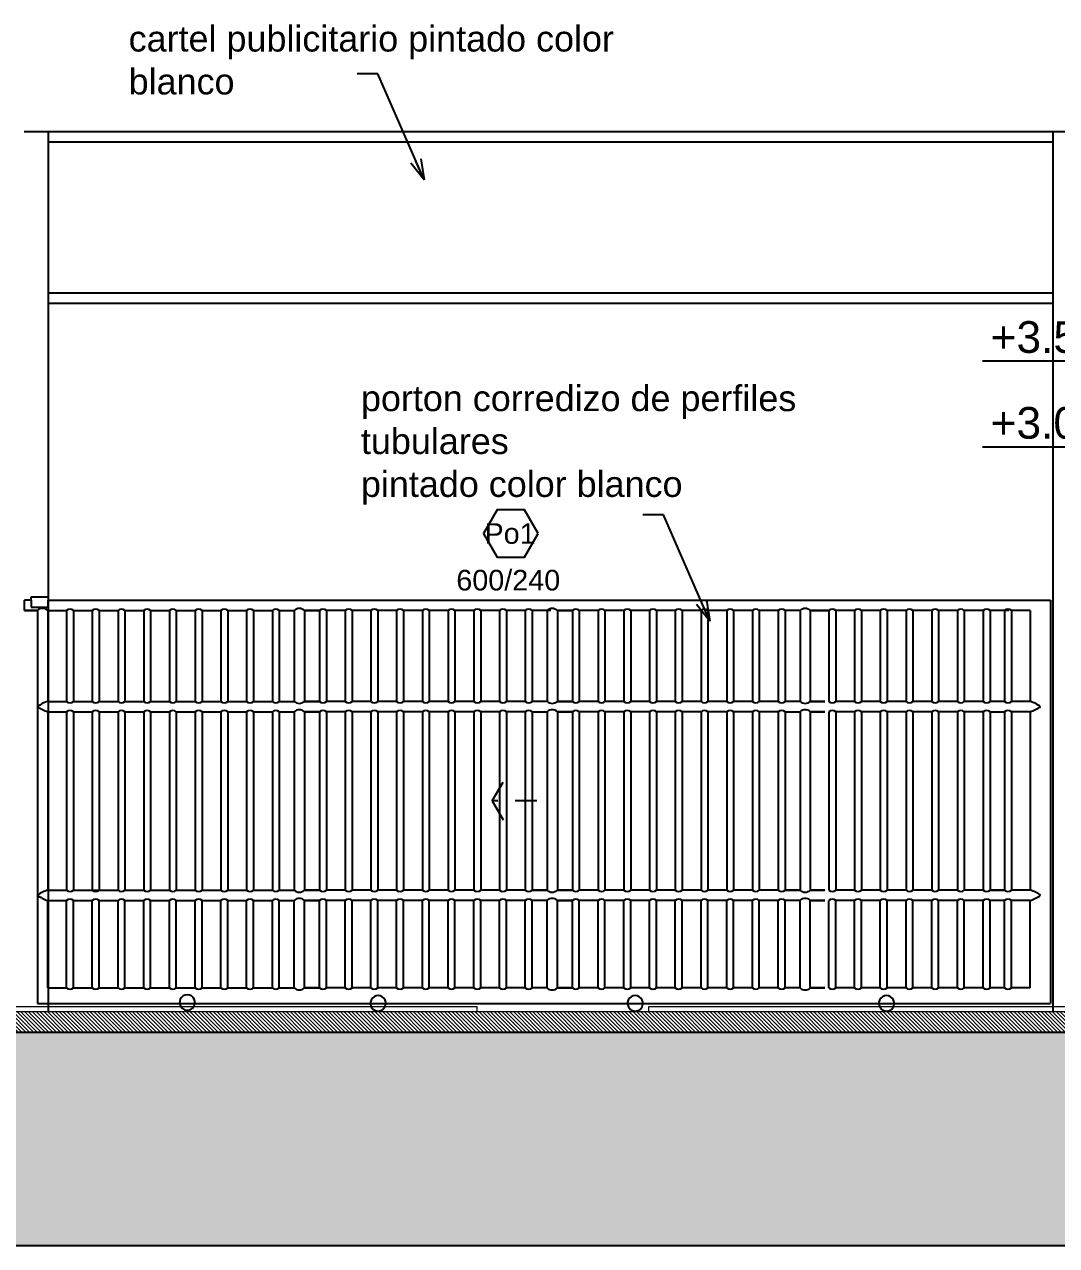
# Model space of a CAD drawing. Header units: metres. Extents: x 1166 to 1459, y -137 to 62.
# Drawn here: x 1280.03 to 1286.05, y -88.89 to -81.77 of the extents above; entities that cross this region are included whole.
import ezdxf

# ---------------------------------------------------------------- set-up
doc = ezdxf.new("R2010")
doc.units = ezdxf.units.M
doc.header["$LTSCALE"] = 0.508
doc.linetypes.add('HIDDEN', pattern=[0.375, 0.25, -0.125])
doc.linetypes.add('HIDDEN2', pattern=[0.1875, 0.125, -0.0625])
doc.layers.get('0').update_dxf_attribs({"color": 9})
for name, color, linetype in [('2-Desig-Carp', 9, 'Continuous'), ('2-texto', 9, 'Continuous'), ('3-muros', 9, 'Continuous'), ('4-carpinterias', 9, 'Continuous'), ('8-cotas-100', 9, 'Continuous'), ('9-Hatch', 9, 'Continuous'), ('arq carpinterias', 9, 'Continuous'), ('Estructura', 9, 'HIDDEN2')]:
    doc.layers.add(name, color=color, linetype=linetype)
doc.styles.add('swiss', font='swissel.ttf')
doc.dimstyles.new('dim-100', dxfattribs={"dimtxt": 0.2, "dimasz": 0.12, "dimexe": 0.05, "dimexo": 0, "dimgap": 0.05, "dimtad": 1, "dimzin": 4, "dimtxsty": 'swiss', "dimblk": 'ARCHTICK', "dimcen": 0.5, "dimdle": 0.1, "dimclrd": 256, "dimclre": 252, "dimclrt": 256, "dimadec": 0, "dimazin": 0, "dimtfac": 1, "dimtix": 1, "dimtmove": 2, "dimatfit": 3, "dimldrblk": 'OPEN30', "dimfxl": 0.05, "dimtolj": 1, "dimtzin": 0, "dimarcsym": 0})

# ---------------------------------------------------------------- blocks, each defined once
blk = doc.blocks.new('_ARCHTICK')
at = {"color": 0, "linetype": 'ByBlock', "const_width": 0.15}
blk.add_lwpolyline([(-0.5, -0.5), (0.5, 0.5)], dxfattribs=at)
blk = doc.blocks.new('_Open30')
at = {"color": 0, "linetype": 'ByBlock', "lineweight": -2}
for p, q in [((-1, 0.268), (0, 0)), ((0, 0), (-1, -0.268)), ((0, 0), (-1, 0))]:
    blk.add_line(p, q, dxfattribs=at)

msp = doc.modelspace()

# ---------------------------------------------------------------- hatches: boundary and pattern name
at = {"layer": '9-Hatch', "linetype": 'Continuous', "lineweight": 0}
h = msp.add_hatch(dxfattribs=at)
h.set_pattern_fill('ANSI31', color=256, scale=0.005, angle=-90)
h.set_pattern_definition([(315, (29.026803, -24.85161), (0.01122532015, 0.01122532015), [])])
h.paths.add_polyline_path([(1272.31, -87.6454), (1272.31, -87.5254), (1258.7737, -87.5254), (1258.7737, -87.6454)])
h.paths.add_polyline_path([(1272.31, -87.5254), (1272.31, -87.6454), (1333.9236, -87.6454), (1333.9236, -87.5254)])
at = {"layer": '9-Hatch'}
h = msp.add_hatch(dxfattribs=at)
h.set_pattern_fill('HOUND', color=256, scale=0.1, angle=45)
h.set_pattern_definition([(45, (11.76061, 1.39057), (0.336759605, 0.561266008), [2.54, -1.27]), (135, (11.76061, 1.39057), (0.336759605, -0.561266008), [2.54, -1.27])])
h.paths.add_polyline_path([(1272.31, -88.8872), (1272.31, -87.6454), (1255.7893, -87.6454), (1255.7893, -88.8872)])
h.paths.add_polyline_path([(1272.31, -87.6454), (1272.31, -88.8872), (1334.1958, -88.8872), (1334.1958, -87.6454)])

# ---------------------------------------------------------------- linework, layer by layer
at = {"layer": '2-texto', "linetype": 'HIDDEN'}
for p, q in [((1282.7618, -86.2954), (1282.8317, -86.1749)), ((1283.0221, -86.2954), (1282.7618, -86.2954)), ((1282.7618, -86.2954), (1282.8317, -86.4159))]:
    msp.add_line(p, q, dxfattribs=at)
at = {"layer": '2-texto'}
for points in [[(1285.6199, -83.7305), (1286.3537, -83.7305), (1286.3537, -83.9851)], [(1285.6199, -84.2308), (1286.3537, -84.2308), (1286.3537, -84.4854)]]:
    msp.add_lwpolyline(points, dxfattribs=at)
at = {"layer": '3-muros'}
msp.add_lwpolyline([(1272.31, -88.8872), (1334.1958, -88.8872), (1334.1958, -87.6454), (1272.31, -87.6454)], dxfattribs=at)
at = {"layer": '4-carpinterias'}
for p, q in [((1280.1736, -82.3958), (1280.0323, -82.3958)), ((1280.1736, -87.5254), (1280.1736, -82.3958)), ((1286.0323, -82.3958), (1280.1736, -82.3958)), ((1286.0323, -87.5254), (1286.0323, -82.3958)), ((1286.1736, -82.3958), (1286.0323, -82.3958)), ((1286.0323, -82.4558), (1280.1736, -82.4558)), ((1286.0323, -83.3358), (1280.1736, -83.3358)), ((1286.0323, -83.3958), (1280.1736, -83.3958)), ((1280.0717, -85.1254), (1280.0342, -85.1254)), ((1280.0342, -85.1854), (1280.0342, -85.1254)), ((1280.0717, -85.1254), (1280.0717, -85.1054)), ((1280.0717, -85.1054), (1280.1717, -85.1054)), ((1280.0717, -85.1254), (1280.0717, -85.1654)), ((1280.1717, -85.1054), (1280.1717, -85.1254)), ((1280.1717, -85.1254), (1286.0169, -85.1254)), ((1280.1717, -85.1654), (1280.1717, -85.1254)), ((1285.9169, -85.1254), (1286.0169, -85.1254)), ((1285.9169, -85.1254), (1286.0169, -85.1254)), ((1286.0169, -85.1254), (1286.0169, -87.4754)), ((1280.1092, -85.185), (1280.0342, -85.185)), ((1280.0342, -85.1854), (1280.1092, -85.1854)), ((1280.0717, -85.1654), (1280.1717, -85.1654)), ((1280.1092, -85.1854), (1280.1092, -87.4754)), ((1280.1692, -85.1854), (1280.2792, -85.1854)), ((1280.1692, -85.1854), (1280.1692, -85.7154)), ((1280.1692, -85.1854), (1280.1692, -85.7154)), ((1280.1692, -85.1854), (1280.1692, -85.7154)), ((1280.2792, -85.1854), (1280.2792, -85.7154)), ((1280.3192, -85.1854), (1280.4292, -85.1854)), ((1280.3192, -85.1854), (1280.3192, -85.7154)), ((1280.4292, -85.1854), (1280.4292, -85.7154)), ((1280.4692, -85.1854), (1280.5792, -85.1854)), ((1280.4692, -85.1854), (1280.4692, -85.7154)), ((1280.5792, -85.1854), (1280.5792, -85.7154)), ((1280.6192, -85.1854), (1280.7292, -85.1854)), ((1280.6192, -85.1854), (1280.6192, -85.7154)), ((1280.7292, -85.1854), (1280.7292, -85.7154)), ((1280.7692, -85.1854), (1280.8792, -85.1854)), ((1280.7692, -85.1854), (1280.7692, -85.7154)), ((1280.8792, -85.1854), (1280.8792, -85.7154)), ((1280.9192, -85.1854), (1281.0292, -85.1854)), ((1280.9192, -85.1854), (1280.9192, -85.7154)), ((1281.0292, -85.1854), (1281.0292, -85.7154)), ((1281.0692, -85.1854), (1281.1792, -85.1854)), ((1281.0692, -85.1854), (1281.0692, -85.7154)), ((1281.1792, -85.1854), (1281.1792, -85.7154)), ((1281.2192, -85.1854), (1281.2192, -85.7154)), ((1281.2192, -85.1854), (1281.3292, -85.1854)), ((1281.3292, -85.1854), (1281.3292, -85.7154)), ((1281.3692, -85.1854), (1281.3692, -85.7154)), ((1281.3692, -85.1854), (1281.4792, -85.1854)), ((1281.4792, -85.1854), (1281.4792, -85.7154)), ((1281.5192, -85.1854), (1281.6067, -85.1854)), ((1281.5192, -85.1854), (1281.5192, -85.7154)), ((1281.6067, -85.1854), (1281.6067, -85.7154)), ((1281.6667, -85.1854), (1281.7542, -85.1854)), ((1281.6667, -85.1854), (1281.6667, -85.7154)), ((1281.6667, -85.1854), (1281.6667, -85.7154)), ((1281.7542, -85.1854), (1281.6667, -85.1854)), ((1281.7542, -85.1854), (1281.7542, -85.7154)), ((1281.7942, -85.1854), (1281.7942, -85.7154)), ((1281.9042, -85.1854), (1281.7942, -85.1854)), ((1281.9042, -85.1854), (1281.9042, -85.7154)), ((1282.0542, -85.1854), (1281.9442, -85.1854)), ((1281.9442, -85.1854), (1281.9442, -85.7154)), ((1282.0542, -85.1854), (1282.0542, -85.7154)), ((1282.0942, -85.1854), (1282.0942, -85.7154)), ((1282.2042, -85.1854), (1282.0942, -85.1854)), ((1282.2042, -85.1854), (1282.2042, -85.7154)), ((1282.3542, -85.1854), (1282.2442, -85.1854)), ((1282.2442, -85.1854), (1282.2442, -85.7154)), ((1282.3542, -85.1854), (1282.3542, -85.7154)), ((1282.5042, -85.1854), (1282.3942, -85.1854)), ((1282.3942, -85.1854), (1282.3942, -85.7154)), ((1282.5042, -85.1854), (1282.5042, -85.7154)), ((1282.6542, -85.1854), (1282.5442, -85.1854)), ((1282.5442, -85.1854), (1282.5442, -85.7154)), ((1282.6542, -85.1854), (1282.6542, -85.7154)), ((1282.8042, -85.1854), (1282.6942, -85.1854)), ((1282.6942, -85.1854), (1282.6942, -85.7154)), ((1282.8042, -85.1854), (1282.8042, -85.7154)), ((1282.9542, -85.1854), (1282.8442, -85.1854)), ((1282.8442, -85.1854), (1282.8442, -85.7154)), ((1282.9542, -85.1854), (1282.9542, -85.7154)), ((1282.9942, -85.1854), (1282.9942, -85.7154)), ((1283.1042, -85.1854), (1282.9942, -85.1854)), ((1283.0817, -85.1854), (1283.0817, -85.7154)), ((1283.2273, -85.1854), (1283.1398, -85.1854)), ((1283.1398, -85.1854), (1283.2273, -85.1854)), ((1283.1417, -85.1854), (1283.1417, -85.7154)), ((1283.1417, -85.1854), (1283.1417, -85.7154)), ((1283.1417, -85.1854), (1283.2292, -85.1854)), ((1283.2292, -85.1854), (1283.1417, -85.1854)), ((1283.2292, -85.1854), (1283.2292, -85.7154)), ((1283.2692, -85.1854), (1283.2692, -85.7154)), ((1283.3792, -85.1854), (1283.2692, -85.1854)), ((1283.3792, -85.1854), (1283.3792, -85.7154)), ((1283.5292, -85.1854), (1283.4192, -85.1854)), ((1283.4192, -85.1854), (1283.4192, -85.7154)), ((1283.5292, -85.1854), (1283.5292, -85.7154)), ((1283.5692, -85.1854), (1283.5692, -85.7154)), ((1283.6792, -85.1854), (1283.5692, -85.1854)), ((1283.6792, -85.1854), (1283.6792, -85.7154)), ((1283.8292, -85.1854), (1283.7192, -85.1854)), ((1283.7192, -85.1854), (1283.7192, -85.7154)), ((1283.8292, -85.1854), (1283.8292, -85.7154)), ((1283.9792, -85.1854), (1283.8692, -85.1854)), ((1283.8692, -85.1854), (1283.8692, -85.7154)), ((1283.9792, -85.1854), (1283.9792, -85.7154)), ((1284.1292, -85.1854), (1284.0192, -85.1854)), ((1284.0192, -85.1854), (1284.0192, -85.7154)), ((1284.1292, -85.1854), (1284.1292, -85.7154)), ((1284.2792, -85.1854), (1284.1692, -85.1854)), ((1284.1692, -85.1854), (1284.1692, -85.7154)), ((1284.2792, -85.1854), (1284.2792, -85.7154)), ((1284.4292, -85.1854), (1284.3192, -85.1854)), ((1284.3192, -85.1854), (1284.3192, -85.7154)), ((1284.4292, -85.1854), (1284.4292, -85.7154)), ((1284.4692, -85.1854), (1284.4692, -85.7154)), ((1284.5567, -85.1854), (1284.4692, -85.1854)), ((1284.5567, -85.1854), (1284.5567, -85.7154)), ((1284.7248, -85.1854), (1284.6148, -85.1854)), ((1284.6148, -85.1854), (1284.7248, -85.1854)), ((1284.6167, -85.1854), (1284.6167, -85.7154)), ((1284.6167, -85.1854), (1284.6167, -85.7154)), ((1284.7248, -85.1854), (1284.7248, -85.7154)), ((1284.7648, -85.1854), (1284.7648, -85.7154)), ((1284.8748, -85.1854), (1284.7648, -85.1854)), ((1284.8748, -85.1854), (1284.8748, -85.7154)), ((1285.0248, -85.1854), (1284.9148, -85.1854)), ((1284.9148, -85.1854), (1284.9148, -85.7154)), ((1285.0248, -85.1854), (1285.0248, -85.7154)), ((1285.1748, -85.1854), (1285.0648, -85.1854)), ((1285.0648, -85.1854), (1285.0648, -85.7154)), ((1285.1748, -85.1854), (1285.1748, -85.7154)), ((1285.3248, -85.1854), (1285.2148, -85.1854)), ((1285.2148, -85.1854), (1285.2148, -85.7154)), ((1285.3248, -85.1854), (1285.3248, -85.7154)), ((1285.4748, -85.1854), (1285.3648, -85.1854)), ((1285.3648, -85.1854), (1285.3648, -85.7154)), ((1285.4748, -85.1854), (1285.4748, -85.7154)), ((1285.6248, -85.1854), (1285.5148, -85.1854)), ((1285.5148, -85.1854), (1285.5148, -85.7154)), ((1285.6248, -85.1854), (1285.6248, -85.7154)), ((1285.6648, -85.1854), (1285.6648, -85.7154)), ((1285.7748, -85.1854), (1285.6648, -85.1854)), ((1285.7492, -85.1854), (1285.7492, -85.7154)), ((1285.8992, -85.1854), (1285.7892, -85.1854)), ((1285.7892, -85.1854), (1285.7892, -85.7154)), ((1285.8992, -85.1854), (1285.8992, -85.7154)), ((1285.8992, -85.1854), (1285.8992, -85.7154)), ((1285.8992, -85.1854), (1285.8992, -85.7154)), ((1280.1692, -85.7154), (1280.2792, -85.7154)), ((1280.3192, -85.7154), (1280.4292, -85.7154)), ((1280.4692, -85.7154), (1280.5792, -85.7154)), ((1280.6192, -85.7154), (1280.7292, -85.7154)), ((1280.7692, -85.7154), (1280.8792, -85.7154)), ((1280.9192, -85.7154), (1281.0292, -85.7154)), ((1281.0692, -85.7154), (1281.1792, -85.7154)), ((1281.2192, -85.7154), (1281.3292, -85.7154)), ((1281.3692, -85.7154), (1281.4792, -85.7154)), ((1281.5192, -85.7154), (1281.6067, -85.7154)), ((1281.6667, -85.7154), (1281.7542, -85.7154)), ((1281.7542, -85.7154), (1281.6667, -85.7154)), ((1281.9042, -85.7154), (1281.7942, -85.7154)), ((1282.0542, -85.7154), (1281.9442, -85.7154)), ((1282.2042, -85.7154), (1282.0942, -85.7154)), ((1282.3542, -85.7154), (1282.2442, -85.7154)), ((1282.5042, -85.7154), (1282.3942, -85.7154)), ((1282.6542, -85.7154), (1282.5442, -85.7154)), ((1282.8042, -85.7154), (1282.6942, -85.7154)), ((1282.9542, -85.7154), (1282.8442, -85.7154)), ((1283.0817, -85.7154), (1282.9942, -85.7154)), ((1283.2273, -85.7154), (1283.1398, -85.7154)), ((1283.1398, -85.7154), (1283.2273, -85.7154)), ((1283.1417, -85.7154), (1283.2292, -85.7154)), ((1283.2292, -85.7154), (1283.1417, -85.7154)), ((1283.3792, -85.7154), (1283.2692, -85.7154)), ((1283.5292, -85.7154), (1283.4192, -85.7154)), ((1283.6792, -85.7154), (1283.5692, -85.7154)), ((1283.8292, -85.7154), (1283.7192, -85.7154)), ((1283.9792, -85.7154), (1283.8692, -85.7154)), ((1284.1292, -85.7154), (1284.0192, -85.7154)), ((1284.2792, -85.7154), (1284.1692, -85.7154)), ((1284.4292, -85.7154), (1284.3192, -85.7154)), ((1284.5567, -85.7154), (1284.4692, -85.7154)), ((1284.7023, -85.7154), (1284.6148, -85.7154)), ((1284.6148, -85.7154), (1284.7023, -85.7154)), ((1284.8748, -85.7154), (1284.7648, -85.7154)), ((1285.0248, -85.7154), (1284.9148, -85.7154)), ((1285.1748, -85.7154), (1285.0648, -85.7154)), ((1285.3248, -85.7154), (1285.2148, -85.7154)), ((1285.4748, -85.7154), (1285.3648, -85.7154)), ((1285.6248, -85.7154), (1285.5148, -85.7154)), ((1285.7523, -85.7154), (1285.6648, -85.7154)), ((1285.8992, -85.7154), (1285.7892, -85.7154)), ((1280.1692, -85.7754), (1280.2792, -85.7754)), ((1280.1692, -85.7754), (1280.1692, -86.8154)), ((1280.1692, -85.7754), (1280.1692, -86.8154)), ((1280.2792, -85.7754), (1280.2792, -86.8154)), ((1280.3192, -85.7754), (1280.4292, -85.7754)), ((1280.3192, -85.7754), (1280.3192, -86.8154)), ((1280.4292, -85.7754), (1280.4292, -86.8154)), ((1280.4692, -85.7754), (1280.5792, -85.7754)), ((1280.4692, -85.7754), (1280.4692, -86.8154)), ((1280.5792, -85.7754), (1280.5792, -86.8154)), ((1280.6192, -85.7754), (1280.7292, -85.7754)), ((1280.6192, -85.7754), (1280.6192, -86.8154)), ((1280.7292, -85.7754), (1280.7292, -86.8154)), ((1280.7692, -85.7754), (1280.8792, -85.7754)), ((1280.7692, -85.7754), (1280.7692, -86.8154)), ((1280.8792, -85.7754), (1280.8792, -86.8154)), ((1280.9192, -85.7754), (1281.0292, -85.7754)), ((1280.9192, -85.7754), (1280.9192, -86.8154)), ((1281.0292, -85.7754), (1281.0292, -86.8154)), ((1281.0692, -85.7754), (1281.1792, -85.7754)), ((1281.0692, -85.7754), (1281.0692, -86.8154)), ((1281.1792, -85.7754), (1281.1792, -86.8154)), ((1281.2192, -85.7754), (1281.2192, -86.8154)), ((1281.2192, -85.7754), (1281.3292, -85.7754)), ((1281.3292, -85.7754), (1281.3292, -86.8154)), ((1281.3692, -85.7754), (1281.3692, -86.8154)), ((1281.3692, -85.7754), (1281.4792, -85.7754)), ((1281.4792, -85.7754), (1281.4792, -86.8154)), ((1281.5192, -85.7754), (1281.6067, -85.7754)), ((1281.5192, -85.7754), (1281.5192, -86.8154)), ((1281.6067, -85.7754), (1281.6067, -86.8154)), ((1281.6667, -85.7754), (1281.7542, -85.7754)), ((1281.6667, -85.7754), (1281.6667, -86.8154)), ((1281.6667, -85.7754), (1281.6667, -86.8154)), ((1281.7542, -85.7754), (1281.6667, -85.7754)), ((1281.7542, -85.7754), (1281.7542, -86.8154)), ((1281.9042, -85.7754), (1281.7942, -85.7754)), ((1281.7942, -85.7754), (1281.7942, -86.8154)), ((1281.9042, -85.7754), (1281.9042, -86.8154)), ((1282.0542, -85.7754), (1281.9442, -85.7754)), ((1281.9442, -85.7754), (1281.9442, -86.8154)), ((1282.0542, -85.7754), (1282.0542, -86.8154)), ((1282.2042, -85.7754), (1282.0942, -85.7754)), ((1282.0942, -85.7754), (1282.0942, -86.8154)), ((1282.2042, -85.7754), (1282.2042, -86.8154)), ((1282.3542, -85.7754), (1282.2442, -85.7754)), ((1282.2442, -85.7754), (1282.2442, -86.8154)), ((1282.3542, -85.7754), (1282.3542, -86.8154)), ((1282.5042, -85.7754), (1282.3942, -85.7754)), ((1282.3942, -85.7754), (1282.3942, -86.8154)), ((1282.5042, -85.7754), (1282.5042, -86.8154)), ((1282.6542, -85.7754), (1282.5442, -85.7754)), ((1282.5442, -85.7754), (1282.5442, -86.8154)), ((1282.6542, -85.7754), (1282.6542, -86.8154)), ((1282.8042, -85.7754), (1282.6942, -85.7754)), ((1282.6942, -85.7754), (1282.6942, -86.8154)), ((1282.8042, -85.7754), (1282.8042, -86.8154)), ((1282.9542, -85.7754), (1282.8442, -85.7754)), ((1282.8442, -85.7754), (1282.8442, -86.8154)), ((1282.9542, -85.7754), (1282.8442, -85.7754)), ((1282.9542, -85.7754), (1282.9542, -86.8154)), ((1282.9942, -85.7754), (1282.9942, -86.8154)), ((1282.9942, -85.7754), (1283.0817, -85.7754)), ((1283.0817, -85.7754), (1283.0817, -86.8154)), ((1283.2273, -85.7754), (1283.1398, -85.7754)), ((1283.1398, -85.7754), (1283.2273, -85.7754)), ((1283.1417, -85.7754), (1283.1417, -86.8154)), ((1283.1417, -85.7754), (1283.1417, -86.8154)), ((1283.1417, -85.7754), (1283.2292, -85.7754)), ((1283.2292, -85.7754), (1283.1417, -85.7754)), ((1283.2292, -85.7754), (1283.2292, -86.8154)), ((1283.3792, -85.7754), (1283.2692, -85.7754)), ((1283.2692, -85.7754), (1283.2692, -86.8154)), ((1283.3792, -85.7754), (1283.3792, -86.8154)), ((1283.5292, -85.7754), (1283.4192, -85.7754)), ((1283.4192, -85.7754), (1283.4192, -86.8154)), ((1283.5292, -85.7754), (1283.5292, -86.8154)), ((1283.6792, -85.7754), (1283.5692, -85.7754)), ((1283.5692, -85.7754), (1283.5692, -86.8154)), ((1283.6792, -85.7754), (1283.6792, -86.8154)), ((1283.8292, -85.7754), (1283.7192, -85.7754)), ((1283.7192, -85.7754), (1283.7192, -86.8154)), ((1283.8292, -85.7754), (1283.8292, -86.8154)), ((1283.9792, -85.7754), (1283.8692, -85.7754)), ((1283.8692, -85.7754), (1283.8692, -86.8154)), ((1283.9792, -85.7754), (1283.9792, -86.8154)), ((1284.1292, -85.7754), (1284.0192, -85.7754)), ((1284.0192, -85.7754), (1284.0192, -86.8154)), ((1284.1292, -85.7754), (1284.1292, -86.8154)), ((1284.2792, -85.7754), (1284.1692, -85.7754)), ((1284.1692, -85.7754), (1284.1692, -86.8154)), ((1284.2792, -85.7754), (1284.2792, -86.8154)), ((1284.4292, -85.7754), (1284.3192, -85.7754)), ((1284.3192, -85.7754), (1284.3192, -86.8154)), ((1284.4292, -85.7754), (1284.3192, -85.7754)), ((1284.4292, -85.7754), (1284.4292, -86.8154)), ((1284.4692, -85.7754), (1284.4692, -86.8154)), ((1284.4692, -85.7754), (1284.5567, -85.7754)), ((1284.5567, -85.7754), (1284.5567, -86.8154)), ((1284.7023, -85.7754), (1284.6148, -85.7754)), ((1284.6148, -85.7754), (1284.7023, -85.7754)), ((1284.6167, -85.7754), (1284.6167, -86.8154)), ((1284.6167, -85.7754), (1284.6167, -86.8154)), ((1284.7248, -85.7754), (1284.7248, -86.8154)), ((1284.8748, -85.7754), (1284.7648, -85.7754)), ((1284.7648, -85.7754), (1284.7648, -86.8154)), ((1284.8748, -85.7754), (1284.8748, -86.8154)), ((1285.0248, -85.7754), (1284.9148, -85.7754)), ((1284.9148, -85.7754), (1284.9148, -86.8154)), ((1285.0248, -85.7754), (1285.0248, -86.8154)), ((1285.1748, -85.7754), (1285.0648, -85.7754)), ((1285.0648, -85.7754), (1285.0648, -86.8154)), ((1285.1748, -85.7754), (1285.1748, -86.8154)), ((1285.3248, -85.7754), (1285.2148, -85.7754)), ((1285.2148, -85.7754), (1285.2148, -86.8154)), ((1285.3248, -85.7754), (1285.3248, -86.8154)), ((1285.4748, -85.7754), (1285.3648, -85.7754)), ((1285.3648, -85.7754), (1285.3648, -86.8154)), ((1285.4748, -85.7754), (1285.4748, -86.8154)), ((1285.6248, -85.7754), (1285.5148, -85.7754)), ((1285.5148, -85.7754), (1285.5148, -86.8154)), ((1285.6248, -85.7754), (1285.5148, -85.7754)), ((1285.6248, -85.7754), (1285.6248, -86.8154)), ((1285.6648, -85.7754), (1285.6648, -86.8154)), ((1285.6648, -85.7754), (1285.7523, -85.7754)), ((1285.7492, -85.7754), (1285.7492, -86.8154)), ((1285.8992, -85.7754), (1285.7892, -85.7754)), ((1285.7892, -85.7754), (1285.7892, -86.8154)), ((1285.8992, -85.7754), (1285.8992, -86.8154)), ((1285.8992, -85.7754), (1285.8992, -86.8154)), ((1280.1692, -86.8154), (1280.2792, -86.8154)), ((1280.1692, -86.8154), (1280.2792, -86.8154)), ((1280.3192, -86.8154), (1280.4292, -86.8154)), ((1280.3192, -86.8154), (1280.5792, -86.8154)), ((1280.4692, -86.8154), (1280.5792, -86.8154)), ((1280.6192, -86.8154), (1280.7292, -86.8154)), ((1280.6192, -86.8154), (1280.7292, -86.8154)), ((1280.7692, -86.8154), (1280.8792, -86.8154)), ((1280.7692, -86.8154), (1280.8792, -86.8154)), ((1280.9192, -86.8154), (1281.0292, -86.8154)), ((1280.9192, -86.8154), (1281.0292, -86.8154)), ((1281.0692, -86.8154), (1281.1792, -86.8154)), ((1281.0692, -86.8154), (1281.1792, -86.8154)), ((1281.2192, -86.8154), (1281.3292, -86.8154)), ((1281.2192, -86.8154), (1281.3292, -86.8154)), ((1281.3692, -86.8154), (1281.4792, -86.8154)), ((1281.3692, -86.8154), (1281.4792, -86.8154)), ((1281.5192, -86.8154), (1281.6067, -86.8154)), ((1281.5192, -86.8154), (1281.6067, -86.8154)), ((1281.6667, -86.8154), (1281.7542, -86.8154)), ((1281.7542, -86.8154), (1281.6667, -86.8154)), ((1281.6667, -86.8154), (1281.7542, -86.8154)), ((1281.7542, -86.8154), (1281.6667, -86.8154)), ((1281.9042, -86.8154), (1281.7942, -86.8154)), ((1281.9042, -86.8154), (1281.7942, -86.8154)), ((1282.0542, -86.8154), (1281.9442, -86.8154)), ((1282.0542, -86.8154), (1281.9442, -86.8154)), ((1282.2042, -86.8154), (1282.0942, -86.8154)), ((1282.2042, -86.8154), (1282.0942, -86.8154)), ((1282.3542, -86.8154), (1282.2442, -86.8154)), ((1282.3542, -86.8154), (1282.2442, -86.8154)), ((1282.5042, -86.8154), (1282.3942, -86.8154)), ((1282.5042, -86.8154), (1282.3942, -86.8154)), ((1282.6542, -86.8154), (1282.5442, -86.8154)), ((1282.6542, -86.8154), (1282.5442, -86.8154)), ((1282.8042, -86.8154), (1282.6942, -86.8154)), ((1282.8042, -86.8154), (1282.6942, -86.8154)), ((1282.9542, -86.8154), (1282.8442, -86.8154)), ((1282.9542, -86.8154), (1282.8442, -86.8154)), ((1282.9542, -86.8154), (1282.8442, -86.8154)), ((1283.0817, -86.8154), (1282.9942, -86.8154)), ((1282.9942, -86.8154), (1283.0817, -86.8154)), ((1283.2273, -86.8154), (1283.1398, -86.8154)), ((1283.1398, -86.8154), (1283.2273, -86.8154)), ((1283.2273, -86.8154), (1283.1398, -86.8154)), ((1283.1398, -86.8154), (1283.2273, -86.8154)), ((1283.1417, -86.8154), (1283.2292, -86.8154)), ((1283.2292, -86.8154), (1283.1417, -86.8154)), ((1283.1417, -86.8154), (1283.2292, -86.8154)), ((1283.2292, -86.8154), (1283.1417, -86.8154)), ((1283.3792, -86.8154), (1283.2692, -86.8154)), ((1283.3792, -86.8154), (1283.2692, -86.8154)), ((1283.5292, -86.8154), (1283.4192, -86.8154)), ((1283.5292, -86.8154), (1283.4192, -86.8154)), ((1283.6792, -86.8154), (1283.5692, -86.8154)), ((1283.6792, -86.8154), (1283.5692, -86.8154)), ((1283.8292, -86.8154), (1283.7192, -86.8154)), ((1283.8292, -86.8154), (1283.7192, -86.8154)), ((1283.9792, -86.8154), (1283.8692, -86.8154)), ((1283.9792, -86.8154), (1283.8692, -86.8154)), ((1284.1292, -86.8154), (1284.0192, -86.8154)), ((1284.1292, -86.8154), (1284.0192, -86.8154)), ((1284.2792, -86.8154), (1284.1692, -86.8154)), ((1284.2792, -86.8154), (1284.1692, -86.8154)), ((1284.4292, -86.8154), (1284.3192, -86.8154)), ((1284.4292, -86.8154), (1284.3192, -86.8154)), ((1284.4292, -86.8154), (1284.3192, -86.8154)), ((1284.5567, -86.8154), (1284.4692, -86.8154)), ((1284.4692, -86.8154), (1284.5567, -86.8154)), ((1284.7023, -86.8154), (1284.6148, -86.8154)), ((1284.6148, -86.8154), (1284.7023, -86.8154)), ((1284.7023, -86.8154), (1284.6148, -86.8154)), ((1284.6148, -86.8154), (1284.7023, -86.8154)), ((1284.8748, -86.8154), (1284.7648, -86.8154)), ((1284.8748, -86.8154), (1284.7648, -86.8154)), ((1285.0248, -86.8154), (1284.9148, -86.8154)), ((1285.0248, -86.8154), (1284.9148, -86.8154)), ((1285.1748, -86.8154), (1285.0648, -86.8154)), ((1285.1748, -86.8154), (1285.0648, -86.8154)), ((1285.3248, -86.8154), (1285.2148, -86.8154)), ((1285.3248, -86.8154), (1285.2148, -86.8154)), ((1285.4748, -86.8154), (1285.3648, -86.8154)), ((1285.4748, -86.8154), (1285.3648, -86.8154)), ((1285.6248, -86.8154), (1285.5148, -86.8154)), ((1285.6248, -86.8154), (1285.5148, -86.8154)), ((1285.6248, -86.8154), (1285.5148, -86.8154)), ((1285.7523, -86.8154), (1285.6648, -86.8154)), ((1285.6648, -86.8154), (1285.7523, -86.8154)), ((1285.8992, -86.8154), (1285.7892, -86.8154)), ((1285.8992, -86.8154), (1285.7892, -86.8154)), ((1280.1692, -86.8754), (1280.2792, -86.8754)), ((1280.1692, -87.2754), (1280.1692, -86.8754)), ((1280.1692, -87.2754), (1280.1692, -86.8754)), ((1280.1692, -87.3854), (1280.1692, -86.8754)), ((1280.2792, -87.3854), (1280.2792, -86.8754)), ((1280.3192, -86.8754), (1280.4292, -86.8754)), ((1280.3192, -87.3854), (1280.3192, -86.8754)), ((1280.4292, -87.3854), (1280.4292, -86.8754)), ((1280.4692, -86.8754), (1280.5792, -86.8754)), ((1280.4692, -87.3854), (1280.4692, -86.8754)), ((1280.5792, -87.3854), (1280.5792, -86.8754)), ((1280.6192, -86.8754), (1280.7292, -86.8754)), ((1280.6192, -87.3854), (1280.6192, -86.8754)), ((1280.7292, -87.3854), (1280.7292, -86.8754)), ((1280.7692, -86.8754), (1280.8792, -86.8754)), ((1280.7692, -87.3854), (1280.7692, -86.8754)), ((1280.8792, -87.3854), (1280.8792, -86.8754)), ((1280.9192, -86.8754), (1281.0292, -86.8754)), ((1280.9192, -87.3854), (1280.9192, -86.8754)), ((1281.0292, -87.3854), (1281.0292, -86.8754)), ((1281.0692, -86.8754), (1281.1792, -86.8754)), ((1281.0692, -87.3854), (1281.0692, -86.8754)), ((1281.1792, -87.3854), (1281.1792, -86.8754)), ((1281.2192, -87.3854), (1281.2192, -86.8754)), ((1281.2192, -86.8754), (1281.3292, -86.8754)), ((1281.3292, -87.3854), (1281.3292, -86.8754)), ((1281.3692, -87.3854), (1281.3692, -86.8754)), ((1281.3692, -86.8754), (1281.4792, -86.8754)), ((1281.4792, -87.3854), (1281.4792, -86.8754)), ((1281.5192, -86.8754), (1281.6067, -86.8754)), ((1281.5192, -87.3854), (1281.5192, -86.8754)), ((1281.6067, -87.3854), (1281.6067, -86.8754)), ((1281.6667, -86.8754), (1281.7542, -86.8754)), ((1281.6667, -87.3854), (1281.6667, -86.8754)), ((1281.6667, -87.3854), (1281.6667, -86.8754)), ((1281.7542, -86.8754), (1281.6667, -86.8754)), ((1281.7542, -87.3854), (1281.7542, -86.8754)), ((1281.9042, -86.8754), (1281.7942, -86.8754)), ((1281.7942, -87.3854), (1281.7942, -86.8754)), ((1281.9042, -87.3854), (1281.9042, -86.8754)), ((1282.0542, -86.8754), (1281.9442, -86.8754)), ((1281.9442, -87.3854), (1281.9442, -86.8754)), ((1282.0542, -87.3854), (1282.0542, -86.8754)), ((1282.2042, -86.8754), (1282.0942, -86.8754)), ((1282.0942, -87.3854), (1282.0942, -86.8754)), ((1282.2042, -87.3854), (1282.2042, -86.8754)), ((1282.3542, -86.8754), (1282.2442, -86.8754)), ((1282.2442, -87.3854), (1282.2442, -86.8754)), ((1282.3542, -87.3854), (1282.3542, -86.8754)), ((1282.5042, -86.8754), (1282.3942, -86.8754)), ((1282.3942, -87.3854), (1282.3942, -86.8754)), ((1282.5042, -87.3854), (1282.5042, -86.8754)), ((1282.6542, -86.8754), (1282.5442, -86.8754)), ((1282.5442, -87.3854), (1282.5442, -86.8754)), ((1282.6542, -87.3854), (1282.6542, -86.8754)), ((1282.8042, -86.8754), (1282.6942, -86.8754)), ((1282.6942, -87.3854), (1282.6942, -86.8754)), ((1282.8042, -87.3854), (1282.8042, -86.8754)), ((1282.9542, -86.8754), (1282.8442, -86.8754)), ((1282.8442, -87.3854), (1282.8442, -86.8754)), ((1282.9542, -87.3854), (1282.9542, -86.8754)), ((1282.9942, -87.3854), (1282.9942, -86.8754)), ((1283.0817, -86.8754), (1282.9942, -86.8754)), ((1283.0817, -87.3854), (1283.0817, -86.8754)), ((1283.2273, -86.8754), (1283.1398, -86.8754)), ((1283.1398, -86.8754), (1283.2273, -86.8754)), ((1283.1417, -87.3854), (1283.1417, -86.8754)), ((1283.1417, -87.3854), (1283.1417, -86.8754)), ((1283.1417, -86.8754), (1283.2292, -86.8754)), ((1283.2292, -86.8754), (1283.1417, -86.8754)), ((1283.2292, -87.3854), (1283.2292, -86.8754)), ((1283.3792, -86.8754), (1283.2692, -86.8754)), ((1283.2692, -87.3854), (1283.2692, -86.8754)), ((1283.3792, -87.3854), (1283.3792, -86.8754)), ((1283.5292, -86.8754), (1283.4192, -86.8754)), ((1283.4192, -87.3854), (1283.4192, -86.8754)), ((1283.5292, -87.3854), (1283.5292, -86.8754)), ((1283.6792, -86.8754), (1283.5692, -86.8754)), ((1283.5692, -87.3854), (1283.5692, -86.8754)), ((1283.6792, -87.3854), (1283.6792, -86.8754)), ((1283.8292, -86.8754), (1283.7192, -86.8754)), ((1283.7192, -87.3854), (1283.7192, -86.8754)), ((1283.8292, -87.3854), (1283.8292, -86.8754)), ((1283.9792, -86.8754), (1283.8692, -86.8754)), ((1283.8692, -87.3854), (1283.8692, -86.8754)), ((1283.9792, -87.3854), (1283.9792, -86.8754)), ((1284.1292, -86.8754), (1284.0192, -86.8754)), ((1284.0192, -87.3854), (1284.0192, -86.8754)), ((1284.1292, -87.3854), (1284.1292, -86.8754)), ((1284.2792, -86.8754), (1284.1692, -86.8754)), ((1284.1692, -87.3854), (1284.1692, -86.8754)), ((1284.2792, -87.3854), (1284.2792, -86.8754)), ((1284.4292, -86.8754), (1284.3192, -86.8754)), ((1284.3192, -87.3854), (1284.3192, -86.8754)), ((1284.4292, -87.3854), (1284.4292, -86.8754)), ((1284.4692, -87.3854), (1284.4692, -86.8754)), ((1284.5567, -86.8754), (1284.4692, -86.8754)), ((1284.5567, -87.3854), (1284.5567, -86.8754)), ((1284.7023, -86.8754), (1284.6148, -86.8754)), ((1284.6148, -86.8754), (1284.7023, -86.8754)), ((1284.6167, -87.3854), (1284.6167, -86.8754)), ((1284.6167, -87.3854), (1284.6167, -86.8754)), ((1284.7248, -87.3854), (1284.7248, -86.8754)), ((1284.8748, -86.8754), (1284.7648, -86.8754)), ((1284.7648, -87.3854), (1284.7648, -86.8754)), ((1284.8748, -87.3854), (1284.8748, -86.8754)), ((1285.0248, -86.8754), (1284.9148, -86.8754)), ((1284.9148, -87.3854), (1284.9148, -86.8754)), ((1285.0248, -87.3854), (1285.0248, -86.8754)), ((1285.1748, -86.8754), (1285.0648, -86.8754)), ((1285.0648, -87.3854), (1285.0648, -86.8754)), ((1285.1748, -87.3854), (1285.1748, -86.8754)), ((1285.3248, -86.8754), (1285.2148, -86.8754)), ((1285.2148, -87.3854), (1285.2148, -86.8754)), ((1285.3248, -87.3854), (1285.3248, -86.8754)), ((1285.4748, -86.8754), (1285.3648, -86.8754)), ((1285.3648, -87.3854), (1285.3648, -86.8754)), ((1285.4748, -87.3854), (1285.4748, -86.8754)), ((1285.6248, -86.8754), (1285.5148, -86.8754)), ((1285.5148, -87.3854), (1285.5148, -86.8754)), ((1285.6248, -87.3854), (1285.6248, -86.8754)), ((1285.6648, -87.3854), (1285.6648, -86.8754)), ((1285.7523, -86.8754), (1285.6648, -86.8754)), ((1285.7492, -87.3854), (1285.7492, -86.8754)), ((1285.8992, -86.8754), (1285.7892, -86.8754)), ((1285.7892, -87.3854), (1285.7892, -86.8754)), ((1285.8992, -87.2754), (1285.8992, -86.8754)), ((1285.8992, -87.2754), (1285.8992, -86.8754)), ((1285.8992, -87.3854), (1285.8992, -86.8754)), ((1280.1692, -87.3854), (1280.2792, -87.3854)), ((1280.3192, -87.3854), (1280.4292, -87.3854)), ((1280.4692, -87.3854), (1280.5792, -87.3854)), ((1280.6192, -87.3854), (1280.7292, -87.3854)), ((1280.7692, -87.3854), (1280.8792, -87.3854)), ((1280.9192, -87.3854), (1281.0292, -87.3854)), ((1281.0692, -87.3854), (1281.1792, -87.3854)), ((1281.2192, -87.3854), (1281.3292, -87.3854)), ((1281.3692, -87.3854), (1281.4792, -87.3854)), ((1281.5192, -87.3854), (1281.6067, -87.3854)), ((1281.6667, -87.3854), (1281.7542, -87.3854)), ((1281.7542, -87.3854), (1281.6667, -87.3854)), ((1281.9042, -87.3854), (1281.7942, -87.3854)), ((1282.0542, -87.3854), (1281.9442, -87.3854)), ((1282.2042, -87.3854), (1282.0942, -87.3854)), ((1282.3542, -87.3854), (1282.2442, -87.3854)), ((1282.5042, -87.3854), (1282.3942, -87.3854)), ((1282.6542, -87.3854), (1282.5442, -87.3854)), ((1282.8042, -87.3854), (1282.6942, -87.3854)), ((1282.9542, -87.3854), (1282.8442, -87.3854)), ((1283.0817, -87.3854), (1282.9942, -87.3854)), ((1283.2273, -87.3854), (1283.1398, -87.3854)), ((1283.1398, -87.3854), (1283.2273, -87.3854)), ((1283.3792, -87.3854), (1283.2692, -87.3854)), ((1283.5292, -87.3854), (1283.4192, -87.3854)), ((1283.6792, -87.3854), (1283.5692, -87.3854)), ((1283.8292, -87.3854), (1283.7192, -87.3854)), ((1283.9792, -87.3854), (1283.8692, -87.3854)), ((1284.1292, -87.3854), (1284.0192, -87.3854)), ((1284.2792, -87.3854), (1284.1692, -87.3854)), ((1284.4292, -87.3854), (1284.3192, -87.3854)), ((1284.5567, -87.3854), (1284.4692, -87.3854)), ((1284.7023, -87.3854), (1284.6148, -87.3854)), ((1284.6148, -87.3854), (1284.7023, -87.3854)), ((1284.8748, -87.3854), (1284.7648, -87.3854)), ((1285.0248, -87.3854), (1284.9148, -87.3854)), ((1285.1748, -87.3854), (1285.0648, -87.3854)), ((1285.3248, -87.3854), (1285.2148, -87.3854)), ((1285.4748, -87.3854), (1285.3648, -87.3854)), ((1285.6248, -87.3854), (1285.5148, -87.3854)), ((1285.7523, -87.3854), (1285.6648, -87.3854)), ((1285.8992, -87.3854), (1285.7892, -87.3854)), ((1280.1092, -87.4754), (1286.0169, -87.4754))]:
    msp.add_line(p, q, dxfattribs=at)
at = {"layer": '4-carpinterias', "linetype": 'Continuous', "lineweight": 0, "flags": 128}
for points in [[(1282.6736, -87.5254), (1282.6736, -87.496), (1278.7736, -87.496), (1278.7736, -87.5254)], [(1287.5736, -87.5254), (1287.5736, -87.496), (1283.6736, -87.496), (1283.6736, -87.5254)]]:
    msp.add_lwpolyline(points, dxfattribs=at)
at = {"layer": '4-carpinterias'}
for centre, radius, start, end in [((1280.1392, -85.2172), 0.0437, 46.623, 133.377), ((1280.2992, -85.2089), 0.0308, 49.58583, 130.41417), ((1280.4492, -85.2089), 0.0308, 49.58583, 130.41417), ((1280.5992, -85.2089), 0.0308, 49.58583, 130.41417), ((1280.7492, -85.2089), 0.0308, 49.58583, 130.41417), ((1280.8992, -85.2089), 0.0308, 49.58583, 130.41417), ((1281.0492, -85.2089), 0.0308, 49.58583, 130.41417), ((1281.1992, -85.2089), 0.0308, 49.58583, 130.41417), ((1281.3492, -85.2089), 0.0308, 49.58583, 130.41417), ((1281.4992, -85.2089), 0.0308, 49.58583, 130.41417), ((1281.6367, -85.2179), 0.0442, 47.29032, 132.70968), ((1281.7742, -85.2089), 0.0308, 49.58583, 130.41417), ((1281.9242, -85.2089), 0.0308, 49.58583, 130.41417), ((1282.0742, -85.2089), 0.0308, 49.58583, 130.41417), ((1282.2242, -85.2089), 0.0308, 49.58583, 130.41417), ((1282.3742, -85.2089), 0.0308, 49.58583, 130.41417), ((1282.5242, -85.2089), 0.0308, 49.58583, 130.41417), ((1282.6742, -85.2089), 0.0308, 49.58583, 130.41417), ((1282.8242, -85.2089), 0.0308, 49.58583, 130.41417), ((1282.9742, -85.2089), 0.0308, 49.58583, 130.41417), ((1283.1117, -85.2179), 0.0442, 47.29032, 132.70968), ((1283.2492, -85.2089), 0.0308, 49.58583, 130.41417), ((1283.3992, -85.2089), 0.0308, 49.58583, 130.41417), ((1283.5492, -85.2089), 0.0308, 49.58583, 130.41417), ((1283.6992, -85.2089), 0.0308, 49.58583, 130.41417), ((1283.8492, -85.2089), 0.0308, 49.58583, 130.41417), ((1283.9992, -85.2089), 0.0308, 49.58583, 130.41417), ((1284.1492, -85.2089), 0.0308, 49.58583, 130.41417), ((1284.2992, -85.2089), 0.0308, 49.58583, 130.41417), ((1284.4492, -85.2089), 0.0308, 49.58583, 130.41417), ((1284.5867, -85.2179), 0.0442, 47.29032, 132.70968), ((1284.7448, -85.2089), 0.0308, 49.58583, 130.41417), ((1284.8948, -85.2089), 0.0308, 49.58583, 130.41417), ((1285.0448, -85.2089), 0.0308, 49.58583, 130.41417), ((1285.1948, -85.2089), 0.0308, 49.58583, 130.41417), ((1285.3448, -85.2089), 0.0308, 49.58583, 130.41417), ((1285.4948, -85.2089), 0.0308, 49.58583, 130.41417), ((1285.6448, -85.2089), 0.0308, 49.58583, 130.41417), ((1285.7692, -85.2089), 0.0308, 49.58583, 130.41417), ((1280.2187, -85.8862), 0.1779, 106.15913, 128.00051), ((1280.2314, -85.5721), 0.2126, 234.91971, 252.98905), ((1280.2992, -85.6919), 0.0308, 229.58583, 310.41417), ((1280.2992, -85.7989), 0.0308, 49.58583, 130.41417), ((1280.4492, -85.6919), 0.0308, 229.58583, 310.41417), ((1280.4492, -85.7989), 0.0308, 49.58583, 130.41417), ((1280.5992, -85.6919), 0.0308, 229.58583, 310.41417), ((1280.5992, -85.7989), 0.0308, 49.58583, 130.41417), ((1280.7492, -85.6919), 0.0308, 229.58583, 310.41417), ((1280.7492, -85.7989), 0.0308, 49.58583, 130.41417), ((1280.8992, -85.6919), 0.0308, 229.58583, 310.41417), ((1280.8992, -85.7989), 0.0308, 49.58583, 130.41417), ((1281.0492, -85.6919), 0.0308, 229.58583, 310.41417), ((1281.0492, -85.7989), 0.0308, 49.58583, 130.41417), ((1281.1992, -85.6919), 0.0308, 229.58583, 310.41417), ((1281.1992, -85.7989), 0.0308, 49.58583, 130.41417), ((1281.3492, -85.6919), 0.0308, 229.58583, 310.41417), ((1281.3492, -85.7989), 0.0308, 49.58583, 130.41417), ((1281.4992, -85.6919), 0.0308, 229.58583, 310.41417), ((1281.4992, -85.7989), 0.0308, 49.58583, 130.41417), ((1281.6367, -85.6829), 0.0442, 227.29032, 312.70968), ((1281.6367, -85.8079), 0.0442, 47.29032, 132.70968), ((1281.7742, -85.6919), 0.0308, 229.58583, 310.41417), ((1281.7742, -85.7989), 0.0308, 49.58583, 130.41417), ((1281.9242, -85.6919), 0.0308, 229.58583, 310.41417), ((1281.9242, -85.7989), 0.0308, 49.58583, 130.41417), ((1282.0742, -85.6919), 0.0308, 229.58583, 310.41417), ((1282.0742, -85.7989), 0.0308, 49.58583, 130.41417), ((1282.2242, -85.6919), 0.0308, 229.58583, 310.41417), ((1282.2242, -85.7989), 0.0308, 49.58583, 130.41417), ((1282.3742, -85.6919), 0.0308, 229.58583, 310.41417), ((1282.3742, -85.7989), 0.0308, 49.58583, 130.41417), ((1282.5242, -85.6919), 0.0308, 229.58583, 310.41417), ((1282.5242, -85.7989), 0.0308, 49.58583, 130.41417), ((1282.6742, -85.6919), 0.0308, 229.58583, 310.41417), ((1282.6742, -85.7989), 0.0308, 49.58583, 130.41417), ((1282.8242, -85.6919), 0.0308, 229.58583, 310.41417), ((1282.8242, -85.7989), 0.0308, 49.58583, 130.41417), ((1282.9742, -85.6919), 0.0308, 229.58583, 310.41417), ((1282.9742, -85.7989), 0.0308, 49.58583, 130.41417), ((1283.1117, -85.6829), 0.0442, 227.29032, 312.70968), ((1283.1117, -85.8079), 0.0442, 47.29032, 132.70968), ((1283.2492, -85.6919), 0.0308, 229.58583, 310.41417), ((1283.2492, -85.7989), 0.0308, 49.58583, 130.41417), ((1283.3992, -85.6919), 0.0308, 229.58583, 310.41417), ((1283.3992, -85.7989), 0.0308, 49.58583, 130.41417), ((1283.5492, -85.6919), 0.0308, 229.58583, 310.41417), ((1283.5492, -85.7989), 0.0308, 49.58583, 130.41417), ((1283.6992, -85.6919), 0.0308, 229.58583, 310.41417), ((1283.6992, -85.7989), 0.0308, 49.58583, 130.41417), ((1283.8492, -85.6919), 0.0308, 229.58583, 310.41417), ((1283.8492, -85.7989), 0.0308, 49.58583, 130.41417), ((1283.9992, -85.6919), 0.0308, 229.58583, 310.41417), ((1283.9992, -85.7989), 0.0308, 49.58583, 130.41417), ((1284.1492, -85.6919), 0.0308, 229.58583, 310.41417), ((1284.1492, -85.7989), 0.0308, 49.58583, 130.41417), ((1284.2992, -85.6919), 0.0308, 229.58583, 310.41417), ((1284.2992, -85.7989), 0.0308, 49.58583, 130.41417), ((1284.4492, -85.6919), 0.0308, 229.58583, 310.41417), ((1284.4492, -85.7989), 0.0308, 49.58583, 130.41417), ((1284.5867, -85.6829), 0.0442, 227.29032, 312.70968), ((1284.5867, -85.8079), 0.0442, 47.29032, 132.70968), ((1284.7448, -85.6919), 0.0308, 229.58583, 310.41417), ((1284.7448, -85.7989), 0.0308, 49.58583, 130.41417), ((1284.8948, -85.6919), 0.0308, 229.58583, 310.41417), ((1284.8948, -85.7989), 0.0308, 49.58583, 130.41417), ((1285.0448, -85.6919), 0.0308, 229.58583, 310.41417), ((1285.0448, -85.7989), 0.0308, 49.58583, 130.41417), ((1285.1948, -85.6919), 0.0308, 229.58583, 310.41417), ((1285.1948, -85.7989), 0.0308, 49.58583, 130.41417), ((1285.3448, -85.6919), 0.0308, 229.58583, 310.41417), ((1285.3448, -85.7989), 0.0308, 49.58583, 130.41417), ((1285.4948, -85.6919), 0.0308, 229.58583, 310.41417), ((1285.4948, -85.7989), 0.0308, 49.58583, 130.41417), ((1285.6448, -85.6919), 0.0308, 229.58583, 310.41417), ((1285.6448, -85.7989), 0.0308, 49.58583, 130.41417), ((1285.7692, -85.6919), 0.0308, 229.58583, 310.41417), ((1285.7692, -85.7989), 0.0308, 49.58583, 130.41417), ((1285.8497, -85.8862), 0.1779, 51.99949, 73.84087), ((1285.837, -85.5721), 0.2126, 287.01095, 305.08029), ((1280.2314, -87.0187), 0.2126, 107.01095, 125.08029), ((1280.2992, -86.7919), 0.0308, 229.58583, 310.41417), ((1280.2992, -86.7919), 0.0308, 229.58583, 310.41417), ((1280.4492, -86.7919), 0.0308, 229.58583, 310.41417), ((1280.4492, -86.7919), 0.0308, 229.58583, 310.41417), ((1280.5992, -86.7919), 0.0308, 229.58583, 310.41417), ((1280.5992, -86.7919), 0.0308, 229.58583, 310.41417), ((1280.7492, -86.7919), 0.0308, 229.58583, 310.41417), ((1280.7492, -86.7919), 0.0308, 229.58583, 310.41417), ((1280.8992, -86.7919), 0.0308, 229.58583, 310.41417), ((1280.8992, -86.7919), 0.0308, 229.58583, 310.41417), ((1281.0492, -86.7919), 0.0308, 229.58583, 310.41417), ((1281.0492, -86.7919), 0.0308, 229.58583, 310.41417), ((1281.1992, -86.7919), 0.0308, 229.58583, 310.41417), ((1281.1992, -86.7919), 0.0308, 229.58583, 310.41417), ((1281.3492, -86.7919), 0.0308, 229.58583, 310.41417), ((1281.3492, -86.7919), 0.0308, 229.58583, 310.41417), ((1281.4992, -86.7919), 0.0308, 229.58583, 310.41417), ((1281.4992, -86.7919), 0.0308, 229.58583, 310.41417), ((1281.6367, -86.7829), 0.0442, 227.29032, 312.70968), ((1281.6367, -86.7829), 0.0442, 227.29032, 312.70968), ((1281.7742, -86.7919), 0.0308, 229.58583, 310.41417), ((1281.7742, -86.7919), 0.0308, 229.58583, 310.41417), ((1281.9242, -86.7919), 0.0308, 229.58583, 310.41417), ((1281.9242, -86.7919), 0.0308, 229.58583, 310.41417), ((1282.0742, -86.7919), 0.0308, 229.58583, 310.41417), ((1282.0742, -86.7919), 0.0308, 229.58583, 310.41417), ((1282.2242, -86.7919), 0.0308, 229.58583, 310.41417), ((1282.2242, -86.7919), 0.0308, 229.58583, 310.41417), ((1282.3742, -86.7919), 0.0308, 229.58583, 310.41417), ((1282.3742, -86.7919), 0.0308, 229.58583, 310.41417), ((1282.5242, -86.7919), 0.0308, 229.58583, 310.41417), ((1282.5242, -86.7919), 0.0308, 229.58583, 310.41417), ((1282.6742, -86.7919), 0.0308, 229.58583, 310.41417), ((1282.6742, -86.7919), 0.0308, 229.58583, 310.41417), ((1282.8242, -86.7919), 0.0308, 229.58583, 310.41417), ((1282.8242, -86.7919), 0.0308, 229.58583, 310.41417), ((1282.9742, -86.7919), 0.0308, 229.58583, 310.41417), ((1282.9742, -86.7919), 0.0308, 229.58583, 310.41417), ((1283.1117, -86.7829), 0.0442, 227.29032, 312.70968), ((1283.1117, -86.7829), 0.0442, 227.29032, 312.70968), ((1283.2492, -86.7919), 0.0308, 229.58583, 310.41417), ((1283.2492, -86.7919), 0.0308, 229.58583, 310.41417), ((1283.3992, -86.7919), 0.0308, 229.58583, 310.41417), ((1283.3992, -86.7919), 0.0308, 229.58583, 310.41417), ((1283.5492, -86.7919), 0.0308, 229.58583, 310.41417), ((1283.5492, -86.7919), 0.0308, 229.58583, 310.41417), ((1283.6992, -86.7919), 0.0308, 229.58583, 310.41417), ((1283.6992, -86.7919), 0.0308, 229.58583, 310.41417), ((1283.8492, -86.7919), 0.0308, 229.58583, 310.41417), ((1283.8492, -86.7919), 0.0308, 229.58583, 310.41417), ((1283.9992, -86.7919), 0.0308, 229.58583, 310.41417), ((1283.9992, -86.7919), 0.0308, 229.58583, 310.41417), ((1284.1492, -86.7919), 0.0308, 229.58583, 310.41417), ((1284.1492, -86.7919), 0.0308, 229.58583, 310.41417), ((1284.2992, -86.7919), 0.0308, 229.58583, 310.41417), ((1284.2992, -86.7919), 0.0308, 229.58583, 310.41417), ((1284.4492, -86.7919), 0.0308, 229.58583, 310.41417), ((1284.4492, -86.7919), 0.0308, 229.58583, 310.41417), ((1284.5867, -86.7829), 0.0442, 227.29032, 312.70968), ((1284.5867, -86.7829), 0.0442, 227.29032, 312.70968), ((1284.7448, -86.7919), 0.0308, 229.58583, 310.41417), ((1284.7448, -86.7919), 0.0308, 229.58583, 310.41417), ((1284.8948, -86.7919), 0.0308, 229.58583, 310.41417), ((1284.8948, -86.7919), 0.0308, 229.58583, 310.41417), ((1285.0448, -86.7919), 0.0308, 229.58583, 310.41417), ((1285.0448, -86.7919), 0.0308, 229.58583, 310.41417), ((1285.1948, -86.7919), 0.0308, 229.58583, 310.41417), ((1285.1948, -86.7919), 0.0308, 229.58583, 310.41417), ((1285.3448, -86.7919), 0.0308, 229.58583, 310.41417), ((1285.3448, -86.7919), 0.0308, 229.58583, 310.41417), ((1285.4948, -86.7919), 0.0308, 229.58583, 310.41417), ((1285.4948, -86.7919), 0.0308, 229.58583, 310.41417), ((1285.6448, -86.7919), 0.0308, 229.58583, 310.41417), ((1285.6448, -86.7919), 0.0308, 229.58583, 310.41417), ((1285.7692, -86.7919), 0.0308, 229.58583, 310.41417), ((1285.7692, -86.7919), 0.0308, 229.58583, 310.41417), ((1285.837, -87.0187), 0.2126, 54.91971, 72.98905), ((1280.2187, -86.7046), 0.1779, 231.99949, 253.84087), ((1280.2992, -86.8989), 0.0308, 49.58583, 130.41417), ((1280.4492, -86.8989), 0.0308, 49.58583, 130.41417), ((1280.5992, -86.8989), 0.0308, 49.58583, 130.41417), ((1280.7492, -86.8989), 0.0308, 49.58583, 130.41417), ((1280.8992, -86.8989), 0.0308, 49.58583, 130.41417), ((1281.0492, -86.8989), 0.0308, 49.58583, 130.41417), ((1281.1992, -86.8989), 0.0308, 49.58583, 130.41417), ((1281.3492, -86.8989), 0.0308, 49.58583, 130.41417), ((1281.4992, -86.8989), 0.0308, 49.58583, 130.41417), ((1281.6367, -86.9079), 0.0442, 47.29032, 132.70968), ((1281.7742, -86.8989), 0.0308, 49.58583, 130.41417), ((1281.9242, -86.8989), 0.0308, 49.58583, 130.41417), ((1282.0742, -86.8989), 0.0308, 49.58583, 130.41417), ((1282.2242, -86.8989), 0.0308, 49.58583, 130.41417), ((1282.3742, -86.8989), 0.0308, 49.58583, 130.41417), ((1282.5242, -86.8989), 0.0308, 49.58583, 130.41417), ((1282.6742, -86.8989), 0.0308, 49.58583, 130.41417), ((1282.8242, -86.8989), 0.0308, 49.58583, 130.41417), ((1282.9742, -86.8989), 0.0308, 49.58583, 130.41417), ((1283.1117, -86.9079), 0.0442, 47.29032, 132.70968), ((1283.2492, -86.8989), 0.0308, 49.58583, 130.41417), ((1283.3992, -86.8989), 0.0308, 49.58583, 130.41417), ((1283.5492, -86.8989), 0.0308, 49.58583, 130.41417), ((1283.6992, -86.8989), 0.0308, 49.58583, 130.41417), ((1283.8492, -86.8989), 0.0308, 49.58583, 130.41417), ((1283.9992, -86.8989), 0.0308, 49.58583, 130.41417), ((1284.1492, -86.8989), 0.0308, 49.58583, 130.41417), ((1284.2992, -86.8989), 0.0308, 49.58583, 130.41417), ((1284.4492, -86.8989), 0.0308, 49.58583, 130.41417), ((1284.5867, -86.9079), 0.0442, 47.29032, 132.70968), ((1284.7448, -86.8989), 0.0308, 49.58583, 130.41417), ((1284.8948, -86.8989), 0.0308, 49.58583, 130.41417), ((1285.0448, -86.8989), 0.0308, 49.58583, 130.41417), ((1285.1948, -86.8989), 0.0308, 49.58583, 130.41417), ((1285.3448, -86.8989), 0.0308, 49.58583, 130.41417), ((1285.4948, -86.8989), 0.0308, 49.58583, 130.41417), ((1285.6448, -86.8989), 0.0308, 49.58583, 130.41417), ((1285.7692, -86.8989), 0.0308, 49.58583, 130.41417), ((1285.8497, -86.7046), 0.1779, 286.15913, 308.00051), ((1280.2992, -87.3619), 0.0308, 229.58583, 310.41417), ((1280.4492, -87.3619), 0.0308, 229.58583, 310.41417), ((1280.5992, -87.3619), 0.0308, 229.58583, 310.41417), ((1280.7492, -87.3619), 0.0308, 229.58583, 310.41417), ((1280.8992, -87.3619), 0.0308, 229.58583, 310.41417), ((1281.0492, -87.3619), 0.0308, 229.58583, 310.41417), ((1281.1992, -87.3619), 0.0308, 229.58583, 310.41417), ((1281.3492, -87.3619), 0.0308, 229.58583, 310.41417), ((1281.4992, -87.3619), 0.0308, 229.58583, 310.41417), ((1281.6367, -87.3529), 0.0442, 227.29032, 312.70968), ((1281.7742, -87.3619), 0.0308, 229.58583, 310.41417), ((1281.9242, -87.3619), 0.0308, 229.58583, 310.41417), ((1282.0742, -87.3619), 0.0308, 229.58583, 310.41417), ((1282.2242, -87.3619), 0.0308, 229.58583, 310.41417), ((1282.3742, -87.3619), 0.0308, 229.58583, 310.41417), ((1282.5242, -87.3619), 0.0308, 229.58583, 310.41417), ((1282.6742, -87.3619), 0.0308, 229.58583, 310.41417), ((1282.8242, -87.3619), 0.0308, 229.58583, 310.41417), ((1282.9742, -87.3619), 0.0308, 229.58583, 310.41417), ((1283.1117, -87.3529), 0.0442, 227.29032, 312.70968), ((1283.2492, -87.3619), 0.0308, 229.58583, 310.41417), ((1283.3992, -87.3619), 0.0308, 229.58583, 310.41417), ((1283.5492, -87.3619), 0.0308, 229.58583, 310.41417), ((1283.6992, -87.3619), 0.0308, 229.58583, 310.41417), ((1283.8492, -87.3619), 0.0308, 229.58583, 310.41417), ((1283.9992, -87.3619), 0.0308, 229.58583, 310.41417), ((1284.1492, -87.3619), 0.0308, 229.58583, 310.41417), ((1284.2992, -87.3619), 0.0308, 229.58583, 310.41417), ((1284.4492, -87.3619), 0.0308, 229.58583, 310.41417), ((1284.5867, -87.3529), 0.0442, 227.29032, 312.70968), ((1284.7448, -87.3619), 0.0308, 229.58583, 310.41417), ((1284.8948, -87.3619), 0.0308, 229.58583, 310.41417), ((1285.0448, -87.3619), 0.0308, 229.58583, 310.41417), ((1285.1948, -87.3619), 0.0308, 229.58583, 310.41417), ((1285.3448, -87.3619), 0.0308, 229.58583, 310.41417), ((1285.4948, -87.3619), 0.0308, 229.58583, 310.41417), ((1285.6448, -87.3619), 0.0308, 229.58583, 310.41417), ((1285.7692, -87.3619), 0.0308, 229.58583, 310.41417), ((1280.9831, -87.4704), 0.045, 353.62063, 186.37937), ((1280.9831, -87.4704), 0.045, 186.37937, 353.62063), ((1282.0962, -87.4754), 0.045, 353.62063, 186.37937), ((1282.0962, -87.4754), 0.045, 186.37937, 353.62063), ((1283.5955, -87.4754), 0.045, 353.62063, 186.37937), ((1283.5955, -87.4754), 0.045, 186.37937, 353.62063), ((1285.0613, -87.4754), 0.045, 353.62063, 186.37937), ((1285.0613, -87.4754), 0.045, 186.37937, 353.62063)]:
    msp.add_arc(centre, radius, start, end, dxfattribs=at)
at = {"layer": 'arq carpinterias'}
msp.add_lwpolyline([(1283.0292, -84.736), (1282.9495, -84.5979), (1282.79, -84.5979), (1282.7103, -84.736), (1282.79, -84.874), (1282.9495, -84.874)], close=True, dxfattribs=at)
at = {"layer": 'Estructura', "linetype": 'Continuous', "lineweight": 0}
msp.add_line((1293.7736, -87.5254), (1272.31, -87.5254), dxfattribs=at)

# ---------------------------------------------------------------- texts
at = {"layer": '2-Desig-Carp', "char_height": 0.12, "width": 5.113846, "attachment_point": 3, "style": 'swiss'}
for s, insert in [('Po1', (1283.0149, -84.6765)), ('\\pi-0.36,l0.48,t0.48;{\\fArial|b0|i0|c0|p34;600/240}', (1283.158, -84.9485))]:
    msp.add_mtext(s, dxfattribs=dict(at, insert=insert))
at = {"layer": '2-texto', "style": 'swiss'}
for s, p in [('+3.50', (1285.6685, -83.6836)), ('+3.00', (1285.6685, -84.1839))]:
    msp.add_text(s, height=0.18472, dxfattribs=at).set_placement(p)
at = {"layer": '2-texto', "char_height": 0.15, "width": 2.940867, "attachment_point": 7, "style": 'swiss'}
for s, insert in [('\\A1;cartel publicitario pintado color blanco', (1280.6412, -82.1793)), ('\\A1;porton corredizo de perfiles tubulares\\Ppintado color blanco', (1281.996, -84.5686))]:
    msp.add_mtext(s, dxfattribs=dict(at, insert=insert))

# ---------------------------------------------------------------- leaders
at = {"layer": '8-cotas-100', "annotation_type": 0, "has_hookline": 1, "hookline_direction": 0, "horizontal_direction": (-1, 0, 0)}
for points in [[(1282.364, -82.6757), (1282.0945, -82.0564), (1281.9745, -82.0564)], [(1284.0303, -85.2477), (1283.7608, -84.6284), (1283.6408, -84.6284)]]:
    msp.add_leader(points, dimstyle='dim-100', override={"dimgap": 0.05, "dimtad": 0, "dimarcsym": 1}, dxfattribs=at)

doc.saveas('drawing.dxf')
